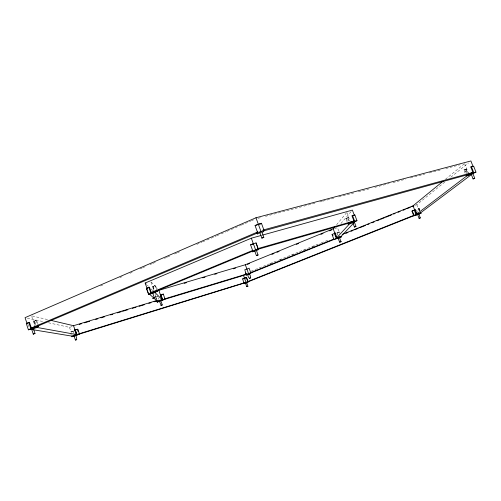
<?xml version="1.0" encoding="UTF-8"?>
<svg xmlns="http://www.w3.org/2000/svg" width="501" height="501" viewBox="0 0 501 501"><rect width="100%" height="100%" fill="white"/><g stroke="black" fill="none" stroke-linecap="round" stroke-linejoin="round"><path stroke-width="0.38" stroke-dasharray="2.5 1.88" d="M336.622 224.711L346.348 212.981M340.937 223.509L351.89 210.677M336.741 233.122L339.891 231.656L336.741 233.122L337.461 235.069M348.709 221.054L347.663 218.242L348.126 217.76L349.848 222.4M445.445 179.277L464.026 164.052M415.367 205.297L416.813 204.715L444.769 182.101M450.85 177.185L468.473 162.925M418.429 208.98L419.324 208.46L420.088 210.483M417.465 212.493L416.456 209.813L419.324 208.46M466.437 173.221L465.166 169.914L466.062 169.238L467.333 172.557M465.166 169.914L466.688 168.981L468.773 174.411M100.494 285.996L102.649 285.063M119.896 277.617L122.05 276.684M129.953 273.27L132.107 272.337M140.011 268.924L142.171 267.991M142.885 267.684L146.48 266.131M150.075 264.578L152.229 263.645M152.949 263.338L156.537 261.785M164.441 258.372L166.601 257.439M167.315 257.126L170.91 255.573M174.505 254.026L176.659 253.093M177.379 252.78L180.967 251.226M196.78 244.4L201.809 242.227M202.529 241.914L206.118 240.367M206.838 240.054L210.433 238.501M211.146 238.194L216.181 236.021M216.895 235.708L220.49 234.155M221.21 233.848L226.239 231.675M226.959 231.362L230.548 229.809M231.268 229.502L240.612 225.463M241.325 225.156L250.669 221.116M251.389 220.809L254.984 219.256M37.707 323.69L36.542 320.214L33.417 321.467L34.726 321.417L35.884 324.873M35.22 324.742L34.055 321.279L36.542 320.214M156.813 289.077L155.554 285.47L152.529 286.666L154.584 292.127M156.105 299.022L155.341 296.824L157.771 296.291M73.384 331.067L70.165 331.881L73.384 331.067L74.135 333.278M465.141 173.146L463.87 169.82L466.688 168.981M347.155 221.93L345.847 218.398L348.683 217.528L347.663 218.242M334.574 228.769L337.455 227.592L339.521 233.203M251.101 271.21L269.181 263.908M269.901 263.614L278.581 260.113M279.301 259.819L320.521 243.173M321.241 242.879L329.195 239.666M270.565 263.751L272.732 262.875M279.978 259.95L282.144 259.073M292.283 254.984L294.456 254.107M303.143 250.6L305.316 249.723M312.555 246.799L314.728 245.922M48.403 322.763L69.489 327.378L72.482 326.47M157.921 296.298L155.341 296.824M152.761 286.91L153.312 286.747L154.314 289.616M155.554 285.47L155.003 285.633L156.832 290.874M345.847 218.398L348.126 217.76M259.844 224.974L261.077 224.642M463.87 169.82L466.062 169.238M257.965 218.348L261.735 217.346M265.505 216.344L303.218 206.349M303.969 206.149L316.037 202.949M319.807 201.953L322.074 201.352M322.826 201.151L334.893 197.951M338.663 196.956L353.75 192.954M358.278 191.758L370.345 188.558M374.867 187.355L389.202 183.56M392.972 182.558L405.791 179.158M410.319 177.961L424.648 174.16M429.175 172.964L441.243 169.764M445.771 168.561L460.1 164.766M34.055 321.279L34.726 321.417M27.311 318.154L43.13 321.611M32.264 315.974L48.021 319.688M147.332 285.182L148.415 286.259M151.12 288.958L152.742 290.574M153.312 286.747L153.081 286.503L154.333 290.104M151.214 281.988L157.32 288.664M464.621 163.564L468.235 172.97M465.792 169.657L467.615 174.392M464.496 169.563L466.588 174.999M418.955 208.573L419.763 210.714M418.798 208.873L419.562 210.883M416.813 204.715L419.237 211.115M346.83 212.399L350.587 222.663M346.404 218.167L348.07 222.669M339.465 231.775L339.947 233.084M337.16 232.996L337.95 235.138M158.429 297.757L158.936 299.21M150.951 282.132L153.901 290.593M155.116 294.331L156.907 299.485M155.786 296.642L156.713 299.304M72.983 331.23L73.685 333.315M69.489 327.378L71.242 332.539M70.635 333.278L71.349 335.369M35.897 320.402L37.807 326.088M34.087 321.604L35.746 326.552M31.751 316.507L35.32 327.14M27.887 324.197L29.315 328.456"/><path stroke-width="0.75" d="M242.647 278.938L246.53 277.529L248.083 281.863L247.932 282.339L245.985 283.115L244.087 283.704L242.659 278.9L246.53 277.529M250.581 244.832L256.055 242.91L258.253 249.022L257.959 249.974L252.535 251.89L252.78 250.951L250.581 244.832L253.368 243.668L255.573 249.792L258.253 249.022M255.072 225.519L261.453 223.283L255.072 225.519L257.639 232.646L257.307 233.911L260.539 232.539M243.956 283.272L244.056 282.883M246.229 274.611L246.354 274.122M252.354 251.258L252.56 250.475M257.101 233.165L257.382 232.101M248.477 274.454L246.373 275.093L244.795 269.695L246.918 269.062L248.646 273.872L340.091 236.998M256.055 242.91L258.034 248.546L257.79 249.341M472.65 172.845L474.735 178.312L473.063 178.945L471.234 174.185M247.807 281.906L246.517 277.567M250.506 273.095L250.657 272.6M261.453 223.283L264.027 230.404L263.626 231.694L261.772 232.201M247.901 286.215L246.73 286.628L247.907 286.196L246.498 282.27M249.06 273.477C253.099 278.875 248.033 280.685 247.751 273.959M256.067 249.423L258.059 255.003L256.399 255.585L254.652 250.732M261.848 238.094L263.789 237.38L261.848 238.094L259.775 232.351M32.897 327.898L32.39 327.911M35.014 333.453L33.254 334.048L35.014 333.453L33.104 327.76M154.909 292.452L162.092 299.642L158.848 290.329L245.34 264.741L333.215 228.813L335.163 226.471M76.121 339.847C77.699 340.123 75.889 333.973 74.618 335.413M341.156 236.347L336.91 237.599L335.219 233.015L332.075 234.481L333.929 239.509L339.008 238M75.275 335.131L73.935 335.576L75.419 340.035L76.077 339.753M76.759 339.59L75.419 340.035M336.584 237.956L350.111 223.227M339.609 237.762L341.745 236.679L336.328 238.539L334.474 233.51L335.219 233.015M338.444 237.48L337.931 237.606L339.108 237.217M340.818 236.704L355.679 220.947M339.615 242.177L340.999 241.67L339.615 242.177L338.169 238.257M354.376 215.499L354.865 215.004L356.962 220.665L349.748 223.872L350.218 223.402L347.938 224.053L356.962 220.665M355.935 226.465L354.414 226.997L355.973 226.433L354.301 221.93M154.327 297.669L152.736 298.214L154.327 297.669L152.724 293.072M342.214 234.412L413.075 205.792L443.047 181.243M159.243 300.775L160.639 300.281L162.261 304.934L161.165 305.36L159.23 300.763L160.076 300.537M413.745 215.831L421.103 213.169L413.745 215.831L411.972 211.121L415.21 209.662L416.832 213.958L420.571 212.85M160.865 305.428L162.261 304.934M416.306 214.359L468.172 174.887M417.515 214.071L418.755 213.589L420.258 217.935L419.074 218.355L417.452 214.065L418.047 213.902M420.038 213.251L473.213 173.252M419.074 218.355L420.37 217.866M475.95 172.125L467.452 175.864L468.354 175.206L466.162 175.801L475.95 172.125L473.645 166.138L471.46 166.714L470.827 166.971L472.919 172.425L466.588 174.999L468.773 174.411M473.069 178.92L474.748 178.287M256.406 255.56L258.065 254.978M249.323 278.305L250.625 277.842M353.944 221.367L353.255 221.655M473.132 166.764L470.902 160.959L255.967 217.766L25.05 317.659L26.96 323.358L29.44 322.287L31.35 327.998L37.807 326.088M38.17 325.08L38.64 326.464L36.153 327.516L36.811 327.635L28.407 329.815L26.309 323.54L29.44 322.287M31.024 328.136L257.764 231.938M28.407 329.815L38.64 326.464M257.639 232.646L264.027 230.404M35.94 326.877L257.464 233.009M147.119 288.632L145.165 283.027L251.345 238.194L261.146 235.464M148.453 294.231L157.564 291.238L155.091 292.265L155.31 292.49L148.697 294.45L146.436 288.444L148.91 287.411L149.467 287.248L151.302 292.515L156.832 290.874M146.993 288.282L149.467 287.248M150.983 292.647L252.473 250.513M252.78 250.951L255.573 249.792M154.358 291.901L252.967 251.007M72.075 336.158L76.133 334.499L74.624 330.046L77.837 329.232L79.49 334.111L75.325 335.808M157.408 301.301L161.917 299.46L160.289 294.788L160.74 294.607L162.706 299.924L160.74 294.607M74.624 330.046L77.837 329.232M162.85 294.269L163.301 294.087L165.086 299.197L157.314 302.122L156.356 299.755M350.017 222.826L348.308 223.308L353.931 221.029L352.021 215.868L354.865 215.004M247.381 264.39L249.542 263.507M271.88 254.383L274.041 253.5M276.921 252.322L279.088 251.439M296.379 244.375L298.54 243.492M320.878 234.368L323.045 233.479M329.526 230.829L331.687 229.946M75.444 329.965L77.098 334.85L71.818 336.766L74.63 336.09M157.126 301.946L162.531 299.742M471.729 173.121L470.978 173.478L471.673 173.315M352.917 221.636L353.969 221.279M345.859 233.353L348.032 232.477M350.932 231.312L353.099 230.435M354.551 229.846L358.171 228.387M359.618 227.805L365.411 225.463M367.584 224.586L369.03 224.003M371.924 222.832L374.097 221.956M376.996 220.791L379.169 219.914M380.616 219.325L384.236 217.866M385.682 217.284L391.475 214.942M393.648 214.065L395.095 213.482M397.988 212.311L400.161 211.435M403.061 210.27L405.234 209.393M406.68 208.804L410.3 207.345M411.747 206.763L413.92 205.886M249.918 272.901L333.697 239.121M249.197 274.16L250.65 273.577L250.832 272.989L249.103 268.173L246.905 269.112L245.34 264.741M411.972 211.121L414.69 210.069L413.075 205.792M246.692 282.007L414.133 215.223M248.033 281.819L416.412 214.697M417.69 214.19L419.456 213.489M31.162 329.426L72.488 336.221L248.083 281.863M245.697 282.514L246.285 282.313M78.037 334.111L244.475 282.752M51.021 320.396L73.534 325.7L157.22 300.4M79.214 324.435L81.463 323.752M84.456 322.851L89.692 321.266M95.672 319.45L97.92 318.774M100.914 317.866L104.653 316.738M110.64 314.922L112.882 314.246M117.372 312.887L121.11 311.754M122.607 311.303L127.843 309.718M132.333 308.359L136.072 307.226M139.065 306.324L144.301 304.74M148.791 303.381L151.033 302.698M154.026 301.796L156.268 301.114M164.328 298.959L246.98 273.934M158.197 301.295L159.982 300.75M160.577 300.569L248.646 273.872M160.921 294.795L163.301 294.087M184.155 283.366L186.391 282.702M202.773 277.848L205.003 277.191M214.685 274.323L216.92 273.659M233.303 268.805L235.539 268.141M413.958 215.292L416.199 214.628M146.436 288.444L147.244 288.52M332.075 234.481L332.501 234.355L332.983 235.664M415.21 209.662L414.834 209.775L416.619 214.503M258.134 249.241L349.88 222.876M257.595 248.671L353.969 221.022M262.656 235.044L352.391 210.094L354.426 215.58M352.021 215.868L354.301 215.236M262.9 230.097L472.831 172.463M263.351 230.961L468.792 174.417M470.827 166.971L473.013 166.395M36.085 327.278L76.54 334.568M26.309 323.54L27.004 323.671M149.373 294.037L152.667 297.012M153.763 298.001L157.602 301.47M145.165 283.027L146.248 284.105M471.46 166.714L473.771 172.713M414.314 210.182L416.093 214.898M412.342 211.015L413.688 214.578M352.585 215.637L354.689 221.31M352.742 222.494L354.414 226.997M339.315 237.105L340.999 241.67M333.215 228.813L336.653 238.188M261.716 231.637L263.789 237.38M255.967 217.766L260.908 231.255M256.794 232.502L257.307 233.911M251.345 238.194L253.349 243.755M245.634 273.039L246.373 275.093M244.569 278.312L246.116 282.645M243.405 275.137L244.682 278.713M245.321 282.696L246.73 286.628M156.807 300.663L157.314 302.122M148.91 287.411L150.926 293.204M146.693 288.682L148.697 294.45M77.43 329.401L78.181 331.618M73.534 325.7L76.697 334.774M31.582 329.069L33.254 334.048M28.789 322.481L30.893 328.762"/></g></svg>
